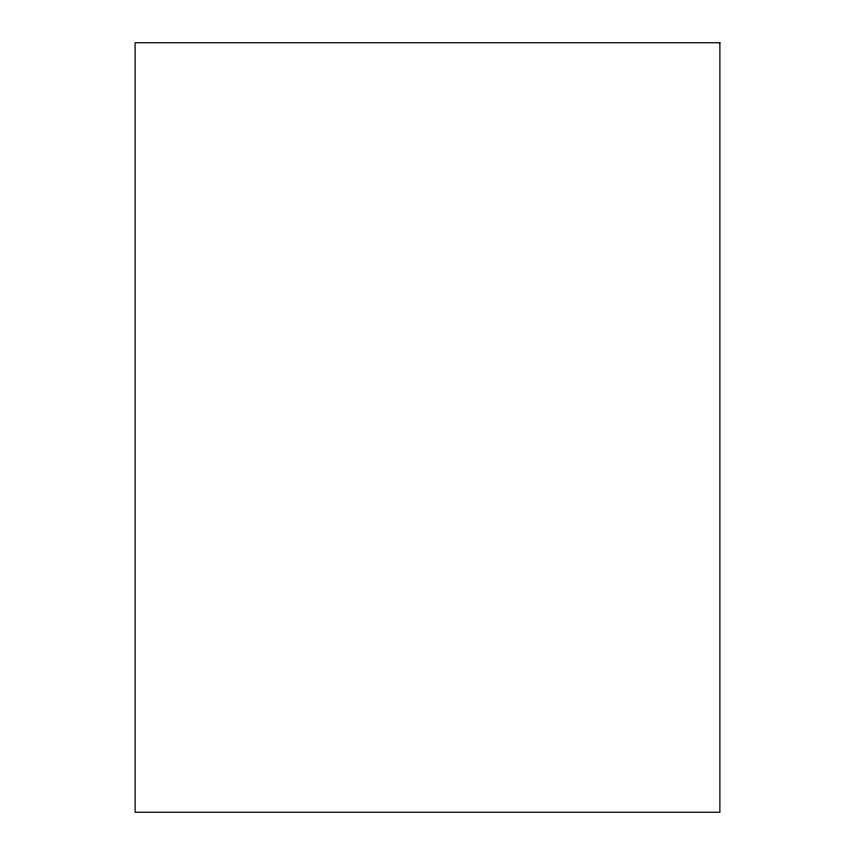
<?xml version="1.0" encoding="UTF-8"?>
<svg xmlns="http://www.w3.org/2000/svg" width="855" height="855" viewBox="0 0 855 855"><rect width="100%" height="100%" fill="white"/><g stroke="black" fill="none" stroke-linecap="round" stroke-linejoin="round"><path stroke-width="1.28" d="M719.889 42.75L135.111 42.75L135.111 812.25L719.889 812.25L719.889 42.75"/></g></svg>
